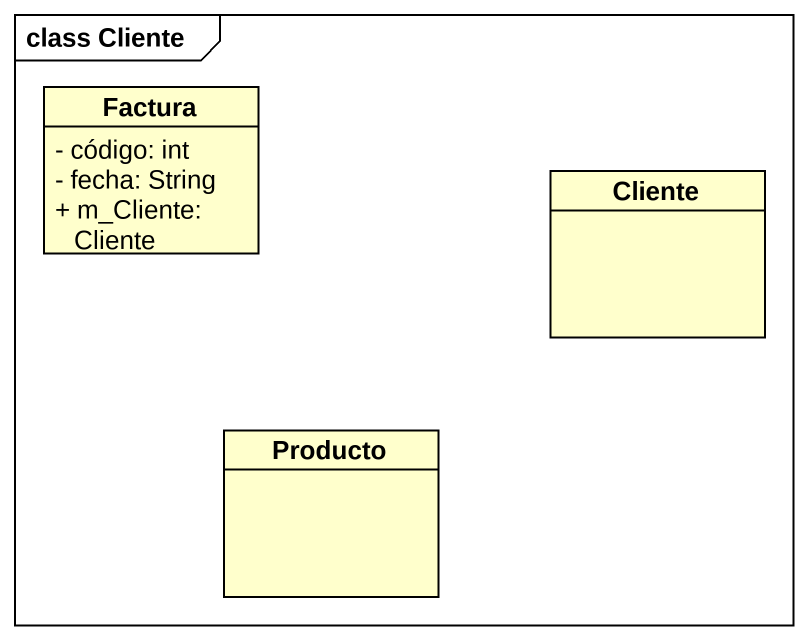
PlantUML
@startuml
mainframe class Cliente
hide circle
hide empty members
skinparam classAttributeIconSize 0
class Factura {
  - código: int
  - fecha: String
  + m_Cliente: Cliente
}
class Cliente
class Producto
@enduml
